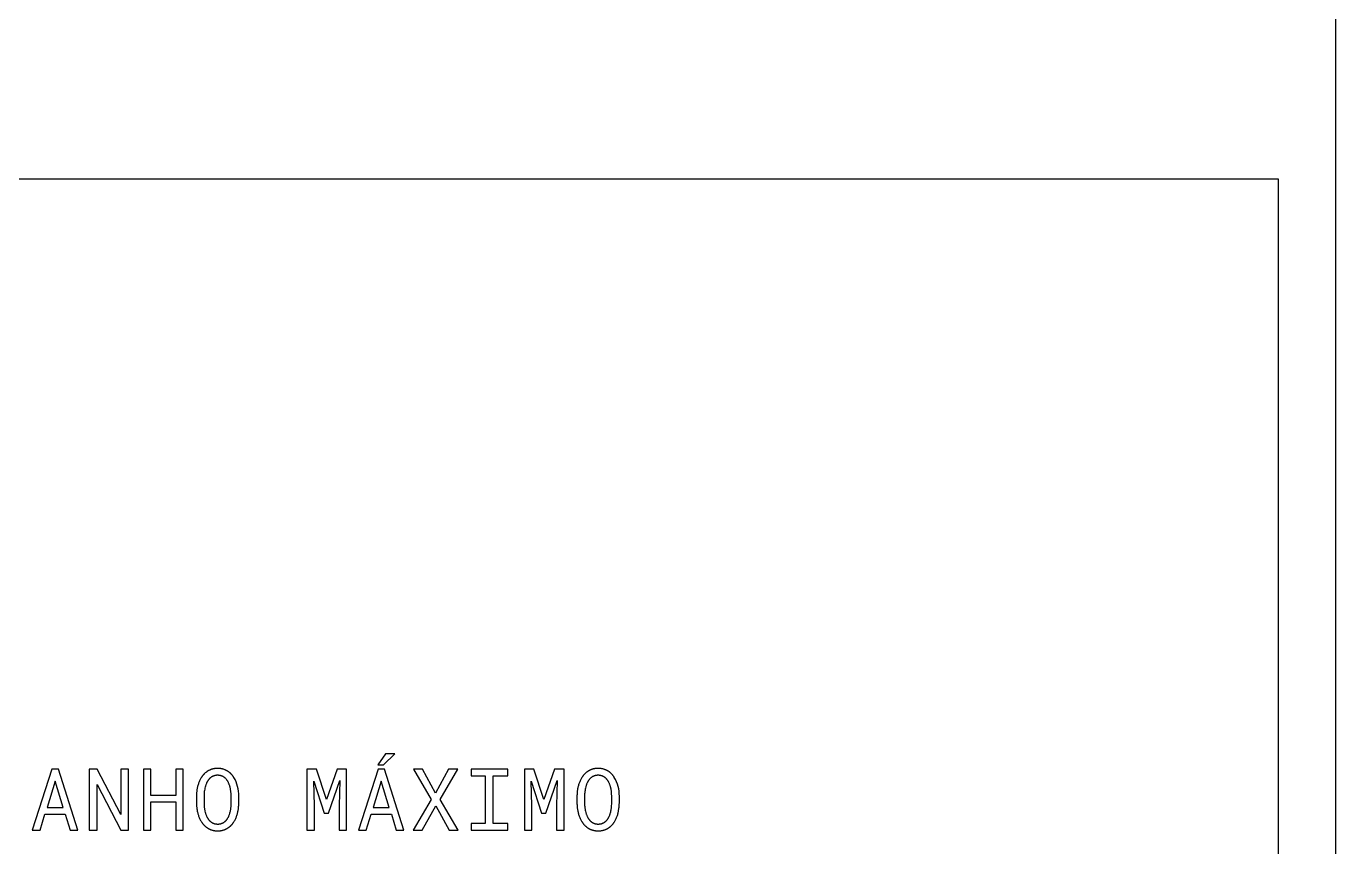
# Model space of a CAD drawing. Extents: x -150 to 1338, y -50 to 2906.
# Drawn here: x 476 to 1338, y 460 to 1000 of the extents above; entities that cross this region are included whole.
import ezdxf

# ---------------------------------------------------------------- set-up
doc = ezdxf.new("R2010")
doc.units = 0
doc.header["$MEASUREMENT"] = 0
doc.layers.get('0').update_dxf_attribs({"linetype": 'CONTINUOUS'})

msp = doc.modelspace()

# ---------------------------------------------------------------- linework, layer by layer
for p, q in [((1338, -10), (1338, 2865.77)), ((712.76, 521.54), (707.7, 514.24)), ((711.55, 514.24), (718.91, 521.54)), ((718.91, 521.54), (712.76, 521.54)), ((493.34, 511.43), (480.43, 471.43)), ((497.6, 511.43), (493.34, 511.43)), ((510.29, 471.43), (497.6, 511.43)), ((523.06, 511.43), (517.9, 511.43)), ((517.9, 511.43), (517.9, 471.43)), ((538.58, 481.6), (523.06, 511.43)), ((538.66, 511.43), (538.58, 481.6)), ((543.8, 511.43), (538.66, 511.43)), ((543.8, 471.43), (543.8, 511.43)), ((558.38, 511.43), (553.6, 511.43)), ((553.6, 511.43), (553.6, 471.43)), ((558.38, 494.24), (558.38, 511.43)), ((579.59, 511.43), (574.79, 511.43)), ((574.79, 511.43), (574.79, 494.24)), ((579.59, 471.43), (579.59, 511.43)), ((667.38, 511.43), (661.09, 511.43)), ((661.09, 511.43), (661.09, 471.43)), ((673.89, 491.43), (667.38, 511.43)), ((680.92, 511.43), (673.89, 491.43)), ((687.24, 511.43), (680.92, 511.43)), ((687.24, 471.43), (687.24, 511.43)), ((707.92, 511.43), (695.01, 471.43)), ((707.7, 514.24), (711.55, 514.24)), ((712.18, 511.43), (707.92, 511.43)), ((724.87, 471.43), (712.18, 511.43)), ((737.2, 511.43), (731.24, 511.43)), ((731.24, 511.43), (742.86, 491.6)), ((745.72, 495.75), (737.2, 511.43)), ((754.35, 511.43), (745.72, 495.75)), ((748.71, 491.6), (760.34, 511.43)), ((760.34, 511.43), (754.35, 511.43)), ((769.09, 511.43), (769.09, 507.01)), ((793.27, 511.43), (769.09, 511.43)), ((793.27, 507.01), (793.27, 511.43)), ((810.43, 511.43), (804.14, 511.43)), ((804.14, 511.43), (804.14, 471.43)), ((816.95, 491.43), (810.43, 511.43)), ((823.98, 511.43), (816.95, 491.43)), ((830.3, 511.43), (823.98, 511.43)), ((830.3, 471.43), (830.3, 511.43)), ((495.46, 503.58), (490.1, 486.21)), ((500.73, 486.21), (495.46, 503.58)), ((523.03, 471.43), (523.12, 501.32)), ((523.12, 501.32), (538.64, 471.43)), ((666.03, 487.4), (665.62, 503.52)), ((665.62, 503.52), (672.41, 482.56)), ((675.32, 482.56), (682.71, 504.1)), ((682.71, 504.1), (682.3, 487.4)), ((710.04, 503.58), (704.68, 486.21)), ((715.31, 486.21), (710.04, 503.58)), ((769.09, 507.01), (778.46, 507.01)), ((778.46, 507.01), (778.46, 475.83)), ((783.68, 475.83), (783.68, 507.01)), ((783.68, 507.01), (793.27, 507.01)), ((809.09, 487.4), (808.68, 503.52)), ((808.68, 503.52), (815.46, 482.56)), ((818.37, 482.56), (825.76, 504.1)), ((825.76, 504.1), (825.35, 487.4)), ((574.79, 494.24), (558.38, 494.24)), ((588.41, 493.69), (588.41, 489.13)), ((593.41, 493.74), (593.41, 489.13)), ((611.26, 489.13), (611.26, 493.74)), ((616.29, 489.13), (616.29, 493.69)), ((742.86, 491.6), (730.94, 471.43)), ((760.61, 471.43), (748.71, 491.6)), ((838.75, 493.69), (838.75, 489.13)), ((843.75, 493.74), (843.75, 489.13)), ((861.61, 489.13), (861.61, 493.74)), ((866.64, 489.13), (866.64, 493.69)), ((490.1, 486.21), (500.73, 486.21)), ((558.38, 471.43), (558.38, 489.92)), ((558.38, 489.92), (574.79, 489.92)), ((574.79, 489.92), (574.79, 471.43)), ((666.03, 471.43), (666.03, 487.4)), ((672.41, 482.56), (675.32, 482.56)), ((682.3, 487.4), (682.3, 471.43)), ((704.68, 486.21), (715.31, 486.21)), ((736.96, 471.43), (745.83, 487.42)), ((745.83, 487.42), (754.68, 471.43)), ((809.09, 471.43), (809.09, 487.4)), ((815.46, 482.56), (818.37, 482.56)), ((825.35, 487.4), (825.35, 471.43)), ((485.51, 471.43), (488.73, 481.79)), ((488.73, 481.79), (502.08, 481.79)), ((502.08, 481.79), (505.24, 471.43)), ((700.09, 471.43), (703.31, 481.79)), ((703.31, 481.79), (716.66, 481.79)), ((716.66, 481.79), (719.82, 471.43)), ((778.46, 475.83), (769.09, 475.83)), ((769.09, 475.83), (769.09, 471.43)), ((793.27, 475.83), (783.68, 475.83)), ((793.27, 471.43), (793.27, 475.83)), ((480.43, 471.43), (485.51, 471.43)), ((505.24, 471.43), (510.29, 471.43)), ((517.9, 471.43), (523.03, 471.43)), ((538.64, 471.43), (543.8, 471.43)), ((553.6, 471.43), (558.38, 471.43)), ((574.79, 471.43), (579.59, 471.43)), ((661.09, 471.43), (666.03, 471.43)), ((682.3, 471.43), (687.24, 471.43)), ((695.01, 471.43), (700.09, 471.43)), ((719.82, 471.43), (724.87, 471.43)), ((730.94, 471.43), (736.96, 471.43)), ((754.68, 471.43), (760.61, 471.43)), ((769.09, 471.43), (793.27, 471.43)), ((804.14, 471.43), (809.09, 471.43)), ((825.35, 471.43), (830.3, 471.43))]:
    msp.add_line(p, q)
msp.add_lwpolyline([(-100, 900), (1300, 900), (1300, 0), (-100, 0)], close=True)
for points in [[(612.99, 506.05), (612.86, 506.27), (612.71, 506.49), (612.57, 506.7), (612.42, 506.91), (612.26, 507.12), (612.11, 507.32), (611.95, 507.52), (611.79, 507.72), (611.62, 507.91), (611.45, 508.1), (611.28, 508.28), (611.1, 508.47), (610.92, 508.64), (610.73, 508.82), (610.55, 508.99), (610.36, 509.15), (610.16, 509.32), (609.97, 509.47), (609.76, 509.63), (609.56, 509.78), (609.35, 509.92), (609.14, 510.06), (608.92, 510.2), (608.7, 510.33), (608.48, 510.45), (608.25, 510.58), (608.02, 510.69), (607.79, 510.81), (607.55, 510.92), (607.31, 511.02), (607.06, 511.12), (606.56, 511.31), (606.3, 511.39), (606.04, 511.48), (605.78, 511.55), (605.51, 511.62), (605.24, 511.68), (604.97, 511.74), (604.69, 511.79), (604.41, 511.84), (604.12, 511.88), (603.83, 511.91), (603.54, 511.94), (603.25, 511.96), (602.95, 511.97), (602.64, 511.98), (602.34, 511.98), (602.03, 511.98), (601.72, 511.97), (601.42, 511.96), (601.13, 511.94), (600.84, 511.91), (600.55, 511.88), (600.26, 511.84), (599.98, 511.79), (599.7, 511.74), (599.43, 511.68), (599.16, 511.62), (598.89, 511.55), (598.63, 511.48), (598.37, 511.39), (598.11, 511.31), (597.86, 511.21), (597.61, 511.12), (597.37, 511.02), (597.13, 510.91), (596.9, 510.81), (596.66, 510.69), (596.44, 510.57), (596.21, 510.45), (595.99, 510.32), (595.77, 510.19), (595.56, 510.05), (595.35, 509.91), (595.14, 509.76), (594.93, 509.61), (594.73, 509.45), (594.53, 509.29), (594.15, 508.96), (593.96, 508.79), (593.78, 508.62), (593.6, 508.44), (593.42, 508.26), (593.24, 508.07), (593.07, 507.88), (592.91, 507.69), (592.74, 507.5), (592.58, 507.3), (592.42, 507.09), (592.26, 506.89), (592.11, 506.68), (591.96, 506.46), (591.82, 506.24), (591.68, 506.02), (591.41, 505.58), (591.15, 505.13), (590.9, 504.66), (590.67, 504.2), (590.44, 503.72), (590.23, 503.23), (590.03, 502.73), (589.84, 502.23), (589.66, 501.72), (589.5, 501.2), (589.35, 500.68), (589.21, 500.16), (589.08, 499.63), (588.96, 499.09), (588.86, 498.55), (588.76, 498), (588.62, 496.92), (588.51, 495.84), (588.44, 494.76), (588.42, 494.22), (588.41, 493.69)], [(863.34, 506.05), (863.2, 506.27), (863.06, 506.49), (862.91, 506.7), (862.76, 506.91), (862.61, 507.12), (862.45, 507.32), (862.29, 507.52), (862.13, 507.72), (861.97, 507.91), (861.8, 508.1), (861.62, 508.28), (861.45, 508.47), (861.26, 508.64), (861.08, 508.82), (860.89, 508.99), (860.7, 509.15), (860.51, 509.32), (860.31, 509.47), (860.11, 509.63), (859.9, 509.78), (859.7, 509.92), (859.48, 510.06), (859.27, 510.2), (859.05, 510.33), (858.82, 510.45), (858.6, 510.58), (858.37, 510.69), (858.13, 510.81), (857.89, 510.92), (857.65, 511.02), (857.41, 511.12), (856.91, 511.31), (856.65, 511.39), (856.39, 511.48), (856.13, 511.55), (855.86, 511.62), (855.59, 511.68), (855.32, 511.74), (855.04, 511.79), (854.76, 511.84), (854.47, 511.88), (854.18, 511.91), (853.89, 511.94), (853.59, 511.96), (853.29, 511.97), (852.99, 511.98), (852.68, 511.98), (852.37, 511.98), (852.07, 511.97), (851.77, 511.96), (851.47, 511.94), (851.18, 511.91), (850.89, 511.88), (850.61, 511.84), (850.33, 511.79), (850.05, 511.74), (849.77, 511.68), (849.5, 511.62), (849.24, 511.55), (848.97, 511.48), (848.71, 511.39), (848.46, 511.31), (848.2, 511.21), (847.96, 511.12), (847.72, 511.02), (847.48, 510.91), (847.24, 510.81), (847.01, 510.69), (846.78, 510.57), (846.56, 510.45), (846.34, 510.32), (846.12, 510.19), (845.9, 510.05), (845.69, 509.91), (845.48, 509.76), (845.28, 509.61), (845.08, 509.45), (844.88, 509.29), (844.5, 508.96), (844.31, 508.79), (844.12, 508.62), (843.94, 508.44), (843.77, 508.26), (843.59, 508.07), (843.42, 507.88), (843.25, 507.69), (843.09, 507.5), (842.92, 507.3), (842.77, 507.09), (842.61, 506.89), (842.46, 506.68), (842.31, 506.46), (842.16, 506.24), (842.02, 506.02), (841.75, 505.58), (841.49, 505.13), (841.25, 504.66), (841.01, 504.2), (840.79, 503.72), (840.57, 503.23), (840.37, 502.73), (840.18, 502.23), (840.01, 501.72), (839.85, 501.2), (839.7, 500.68), (839.56, 500.16), (839.43, 499.63), (839.31, 499.09), (839.2, 498.55), (839.11, 498), (838.96, 496.92), (838.86, 495.84), (838.79, 494.76), (838.76, 494.22), (838.75, 493.69)], [(610.49, 499.79), (610.39, 500.17), (610.29, 500.54), (610.17, 500.92), (610.04, 501.28), (609.91, 501.64), (609.76, 502), (609.61, 502.35), (609.45, 502.7), (609.28, 503.04), (609.19, 503.21), (609.1, 503.38), (609.01, 503.54), (608.91, 503.7), (608.81, 503.86), (608.71, 504.01), (608.6, 504.16), (608.5, 504.31), (608.39, 504.46), (608.28, 504.6), (608.16, 504.74), (608.04, 504.88), (607.92, 505.01), (607.68, 505.27), (607.55, 505.4), (607.42, 505.53), (607.29, 505.65), (607.15, 505.77), (607.01, 505.88), (606.87, 505.99), (606.72, 506.1), (606.58, 506.2), (606.43, 506.3), (606.27, 506.4), (606.12, 506.49), (605.96, 506.58), (605.8, 506.66), (605.63, 506.74), (605.47, 506.82), (605.3, 506.9), (605.12, 506.97), (604.95, 507.03), (604.77, 507.1), (604.58, 507.15), (604.4, 507.2), (604.21, 507.25), (604.01, 507.29), (603.81, 507.33), (603.61, 507.36), (603.41, 507.39), (603.2, 507.41), (602.99, 507.43), (602.77, 507.44), (602.56, 507.45), (602.34, 507.45), (602.12, 507.45), (601.9, 507.44), (601.69, 507.43), (601.48, 507.41), (601.28, 507.39), (601.07, 507.36), (600.88, 507.33), (600.68, 507.29), (600.49, 507.25), (600.3, 507.2), (600.11, 507.15), (599.93, 507.1), (599.75, 507.03), (599.57, 506.97), (599.4, 506.9), (599.23, 506.82), (599.06, 506.74), (598.9, 506.65), (598.74, 506.57), (598.58, 506.48), (598.42, 506.38), (598.27, 506.28), (598.12, 506.18), (597.97, 506.08), (597.83, 505.97), (597.69, 505.86), (597.55, 505.74), (597.41, 505.62), (597.28, 505.5), (597.15, 505.38), (597.02, 505.25), (596.77, 504.98), (596.65, 504.85), (596.54, 504.71), (596.42, 504.57), (596.31, 504.43), (596.2, 504.28), (596.09, 504.13), (595.99, 503.98), (595.89, 503.83), (595.79, 503.67), (595.69, 503.51), (595.6, 503.35), (595.51, 503.18), (595.42, 503.02), (595.33, 502.84), (595.09, 502.32), (594.93, 501.97), (594.79, 501.62), (594.65, 501.26), (594.52, 500.89), (594.4, 500.52), (594.28, 500.14), (594.18, 499.76), (594, 499), (593.84, 498.23), (593.71, 497.46), (593.6, 496.68), (593.53, 495.92), (593.47, 495.18), (593.43, 494.45), (593.41, 493.74)], [(860.84, 499.79), (860.74, 500.17), (860.63, 500.54), (860.51, 500.92), (860.39, 501.28), (860.25, 501.64), (860.11, 502), (859.96, 502.35), (859.8, 502.7), (859.63, 503.04), (859.54, 503.21), (859.45, 503.38), (859.35, 503.54), (859.26, 503.7), (859.16, 503.86), (859.05, 504.01), (858.95, 504.16), (858.84, 504.31), (858.73, 504.46), (858.62, 504.6), (858.51, 504.74), (858.39, 504.88), (858.27, 505.01), (858.02, 505.27), (857.9, 505.4), (857.76, 505.53), (857.63, 505.65), (857.5, 505.77), (857.36, 505.88), (857.21, 505.99), (857.07, 506.1), (856.92, 506.2), (856.77, 506.3), (856.62, 506.4), (856.46, 506.49), (856.31, 506.58), (856.14, 506.66), (855.98, 506.74), (855.81, 506.82), (855.64, 506.9), (855.47, 506.97), (855.29, 507.03), (855.11, 507.1), (854.93, 507.15), (854.74, 507.2), (854.55, 507.25), (854.36, 507.29), (854.16, 507.33), (853.96, 507.36), (853.75, 507.39), (853.55, 507.41), (853.34, 507.43), (853.12, 507.44), (852.9, 507.45), (852.68, 507.45), (852.46, 507.45), (852.25, 507.44), (852.04, 507.43), (851.83, 507.41), (851.62, 507.39), (851.42, 507.36), (851.22, 507.33), (851.03, 507.29), (850.83, 507.25), (850.64, 507.2), (850.46, 507.15), (850.28, 507.1), (850.1, 507.03), (849.92, 506.97), (849.75, 506.9), (849.58, 506.82), (849.41, 506.74), (849.25, 506.65), (849.08, 506.57), (848.93, 506.48), (848.77, 506.38), (848.62, 506.28), (848.47, 506.18), (848.32, 506.08), (848.18, 505.97), (848.03, 505.86), (847.89, 505.74), (847.76, 505.62), (847.63, 505.5), (847.49, 505.38), (847.37, 505.25), (847.12, 504.98), (847, 504.85), (846.88, 504.71), (846.77, 504.57), (846.66, 504.43), (846.55, 504.28), (846.44, 504.13), (846.34, 503.98), (846.23, 503.83), (846.13, 503.67), (846.04, 503.51), (845.94, 503.35), (845.85, 503.18), (845.76, 503.02), (845.68, 502.84), (845.43, 502.32), (845.28, 501.97), (845.13, 501.62), (845, 501.26), (844.87, 500.89), (844.74, 500.52), (844.63, 500.14), (844.52, 499.76), (844.34, 499), (844.19, 498.23), (844.05, 497.46), (843.95, 496.68), (843.87, 495.92), (843.81, 495.18), (843.78, 494.45), (843.75, 493.74)], [(588.41, 489.13), (588.42, 488.59), (588.44, 488.05), (588.47, 487.52), (588.52, 486.98), (588.57, 486.44), (588.63, 485.9), (588.71, 485.36), (588.79, 484.81), (588.89, 484.27), (588.99, 483.74), (589.11, 483.2), (589.24, 482.68), (589.38, 482.15), (589.53, 481.63), (589.69, 481.12), (589.86, 480.61), (590.05, 480.11), (590.26, 479.61), (590.47, 479.12), (590.7, 478.64), (590.94, 478.17), (591.19, 477.7), (591.46, 477.24), (591.73, 476.79), (591.87, 476.57), (592.02, 476.36), (592.17, 476.15), (592.32, 475.94), (592.47, 475.74), (592.63, 475.53), (592.8, 475.34), (592.96, 475.14), (593.13, 474.95), (593.3, 474.77), (593.47, 474.58), (593.65, 474.4), (593.83, 474.22), (594.02, 474.05), (594.2, 473.88), (594.4, 473.71), (594.59, 473.55), (594.79, 473.39), (594.99, 473.24), (595.19, 473.09), (595.4, 472.94), (595.61, 472.8), (595.83, 472.67), (596.04, 472.53), (596.27, 472.4), (596.49, 472.28), (596.72, 472.16), (596.95, 472.05), (597.19, 471.93), (597.42, 471.83), (597.67, 471.72), (597.91, 471.63), (598.16, 471.54), (598.42, 471.45), (598.68, 471.37), (598.94, 471.3), (599.21, 471.24), (599.48, 471.17), (599.76, 471.12), (600.03, 471.07), (600.32, 471.03), (600.6, 470.99), (600.89, 470.96), (601.18, 470.93), (601.48, 470.91), (601.78, 470.9), (602.08, 470.89), (602.39, 470.88), (602.7, 470.89), (603, 470.9), (603.3, 470.91), (603.6, 470.93), (603.89, 470.96), (604.17, 470.99), (604.46, 471.03), (604.74, 471.07), (605.02, 471.12), (605.29, 471.17), (605.56, 471.24), (605.82, 471.3), (606.08, 471.37), (606.34, 471.45), (606.59, 471.54), (606.84, 471.63), (607.09, 471.72), (607.33, 471.83), (607.58, 471.93), (607.81, 472.05), (608.05, 472.16), (608.28, 472.28), (608.51, 472.4), (608.73, 472.53), (608.95, 472.67), (609.17, 472.8), (609.38, 472.94), (609.59, 473.09), (609.79, 473.24), (609.99, 473.39), (610.19, 473.55), (610.38, 473.71), (610.58, 473.88), (610.76, 474.05), (610.95, 474.22), (611.13, 474.4), (611.3, 474.58), (611.48, 474.77), (611.65, 474.95), (611.81, 475.14), (611.98, 475.34), (612.14, 475.53), (612.29, 475.74), (612.45, 475.94), (612.59, 476.15), (612.74, 476.36), (612.88, 476.57), (613.02, 476.79), (613.3, 477.24), (613.56, 477.69), (613.81, 478.15), (614.05, 478.62), (614.27, 479.1), (614.48, 479.58), (614.68, 480.08), (614.86, 480.58), (615.04, 481.09), (615.2, 481.61), (615.34, 482.13), (615.48, 482.65), (615.61, 483.18), (615.72, 483.71), (615.82, 484.25), (615.99, 485.33), (616.06, 485.88), (616.13, 486.43), (616.18, 486.97), (616.22, 487.51), (616.26, 488.05), (616.28, 488.59), (616.29, 489.13)], [(593.41, 489.13), (593.43, 488.42), (593.47, 487.68), (593.53, 486.93), (593.6, 486.16), (593.65, 485.77), (593.71, 485.38), (593.77, 484.99), (593.85, 484.6), (594.01, 483.83), (594.2, 483.05), (594.31, 482.68), (594.42, 482.31), (594.55, 481.94), (594.68, 481.57), (594.81, 481.21), (594.96, 480.85), (595.11, 480.49), (595.27, 480.14), (595.36, 479.97), (595.44, 479.8), (595.53, 479.63), (595.63, 479.46), (595.72, 479.3), (595.82, 479.14), (595.91, 478.98), (596.02, 478.82), (596.12, 478.67), (596.23, 478.52), (596.34, 478.37), (596.45, 478.23), (596.56, 478.08), (596.68, 477.94), (596.8, 477.81), (596.92, 477.67), (597.05, 477.54), (597.18, 477.42), (597.31, 477.29), (597.44, 477.17), (597.58, 477.06), (597.72, 476.95), (597.86, 476.84), (598, 476.73), (598.15, 476.63), (598.3, 476.53), (598.45, 476.43), (598.61, 476.34), (598.77, 476.25), (598.93, 476.16), (599.09, 476.08), (599.26, 475.99), (599.43, 475.92), (599.6, 475.85), (599.78, 475.78), (599.96, 475.72), (600.14, 475.66), (600.33, 475.61), (600.52, 475.56), (600.71, 475.52), (600.91, 475.48), (601.11, 475.45), (601.32, 475.42), (601.52, 475.4), (601.74, 475.38), (601.95, 475.37), (602.17, 475.37), (602.39, 475.36), (602.61, 475.37), (602.83, 475.37), (603.04, 475.38), (603.26, 475.4), (603.46, 475.42), (603.67, 475.45), (603.87, 475.48), (604.07, 475.52), (604.26, 475.56), (604.45, 475.61), (604.64, 475.66), (604.82, 475.72), (605, 475.78), (605.18, 475.85), (605.35, 475.92), (605.52, 475.99), (605.69, 476.08), (605.86, 476.16), (606.02, 476.25), (606.18, 476.34), (606.34, 476.43), (606.49, 476.53), (606.65, 476.63), (606.79, 476.73), (606.94, 476.84), (607.08, 476.95), (607.22, 477.06), (607.35, 477.17), (607.48, 477.29), (607.61, 477.42), (607.74, 477.54), (607.86, 477.67), (607.98, 477.81), (608.1, 477.94), (608.22, 478.08), (608.33, 478.22), (608.44, 478.37), (608.55, 478.52), (608.65, 478.67), (608.76, 478.82), (608.86, 478.97), (608.95, 479.13), (609.05, 479.29), (609.14, 479.45), (609.23, 479.61), (609.31, 479.78), (609.4, 479.94), (609.64, 480.47), (609.79, 480.82), (609.93, 481.18), (610.07, 481.54), (610.19, 481.91), (610.31, 482.28), (610.42, 482.65), (610.62, 483.41), (610.71, 483.8), (610.79, 484.19), (610.87, 484.57), (610.93, 484.96), (610.99, 485.35), (611.03, 485.74), (611.15, 486.91), (611.2, 487.66), (611.24, 488.4), (611.26, 489.13)], [(838.75, 489.13), (838.76, 488.59), (838.79, 488.05), (838.82, 487.52), (838.86, 486.98), (838.92, 486.44), (838.98, 485.9), (839.05, 485.36), (839.14, 484.81), (839.23, 484.27), (839.34, 483.74), (839.46, 483.2), (839.58, 482.68), (839.72, 482.15), (839.87, 481.63), (840.04, 481.12), (840.21, 480.61), (840.4, 480.11), (840.6, 479.61), (840.82, 479.12), (841.05, 478.64), (841.29, 478.17), (841.54, 477.7), (841.8, 477.24), (842.08, 476.79), (842.22, 476.57), (842.36, 476.36), (842.51, 476.15), (842.67, 475.94), (842.82, 475.74), (842.98, 475.53), (843.14, 475.34), (843.31, 475.14), (843.47, 474.95), (843.65, 474.77), (843.82, 474.58), (844, 474.4), (844.18, 474.22), (844.36, 474.05), (844.55, 473.88), (844.74, 473.71), (844.94, 473.55), (845.13, 473.39), (845.33, 473.24), (845.54, 473.09), (845.75, 472.94), (845.96, 472.8), (846.17, 472.67), (846.39, 472.53), (846.61, 472.4), (846.84, 472.28), (847.06, 472.16), (847.3, 472.05), (847.53, 471.93), (847.77, 471.83), (848.01, 471.72), (848.26, 471.63), (848.51, 471.54), (848.77, 471.45), (849.03, 471.37), (849.29, 471.3), (849.56, 471.24), (849.83, 471.17), (850.1, 471.12), (850.38, 471.07), (850.66, 471.03), (850.95, 470.99), (851.24, 470.96), (851.53, 470.93), (851.83, 470.91), (852.13, 470.9), (852.43, 470.89), (852.74, 470.88), (853.04, 470.89), (853.35, 470.9), (853.65, 470.91), (853.94, 470.93), (854.23, 470.96), (854.52, 470.99), (854.81, 471.03), (855.09, 471.07), (855.36, 471.12), (855.63, 471.17), (855.9, 471.24), (856.17, 471.3), (856.43, 471.37), (856.68, 471.45), (856.94, 471.54), (857.19, 471.63), (857.44, 471.72), (857.68, 471.83), (857.92, 471.93), (858.16, 472.05), (858.39, 472.16), (858.63, 472.28), (858.85, 472.4), (859.08, 472.53), (859.3, 472.67), (859.51, 472.8), (859.72, 472.94), (859.93, 473.09), (860.14, 473.24), (860.34, 473.39), (860.54, 473.55), (860.73, 473.71), (860.92, 473.88), (861.11, 474.05), (861.29, 474.22), (861.47, 474.4), (861.65, 474.58), (861.82, 474.77), (861.99, 474.95), (862.16, 475.14), (862.32, 475.34), (862.48, 475.53), (862.64, 475.74), (862.79, 475.94), (862.94, 476.15), (863.09, 476.36), (863.23, 476.57), (863.37, 476.79), (863.64, 477.24), (863.91, 477.69), (864.15, 478.15), (864.39, 478.62), (864.62, 479.1), (864.83, 479.58), (865.02, 480.08), (865.21, 480.58), (865.38, 481.09), (865.54, 481.61), (865.69, 482.13), (865.83, 482.65), (865.95, 483.18), (866.06, 483.71), (866.16, 484.25), (866.34, 485.33), (866.41, 485.88), (866.47, 486.43), (866.53, 486.97), (866.57, 487.51), (866.6, 488.05), (866.63, 488.59), (866.64, 489.13)], [(843.75, 489.13), (843.78, 488.42), (843.81, 487.68), (843.87, 486.93), (843.95, 486.16), (844, 485.77), (844.05, 485.38), (844.12, 484.99), (844.19, 484.6), (844.36, 483.83), (844.55, 483.05), (844.66, 482.68), (844.77, 482.31), (844.89, 481.94), (845.02, 481.57), (845.16, 481.21), (845.31, 480.85), (845.46, 480.49), (845.62, 480.14), (845.7, 479.97), (845.79, 479.8), (845.88, 479.63), (845.97, 479.46), (846.07, 479.3), (846.16, 479.14), (846.26, 478.98), (846.36, 478.82), (846.47, 478.67), (846.57, 478.52), (846.68, 478.37), (846.8, 478.23), (846.91, 478.08), (847.03, 477.94), (847.15, 477.81), (847.27, 477.67), (847.39, 477.54), (847.52, 477.42), (847.65, 477.29), (847.79, 477.17), (847.92, 477.06), (848.06, 476.95), (848.2, 476.84), (848.35, 476.73), (848.49, 476.63), (848.65, 476.53), (848.8, 476.43), (848.95, 476.34), (849.11, 476.25), (849.27, 476.16), (849.44, 476.08), (849.6, 475.99), (849.77, 475.92), (849.95, 475.85), (850.12, 475.78), (850.3, 475.72), (850.49, 475.66), (850.68, 475.61), (850.87, 475.56), (851.06, 475.52), (851.26, 475.48), (851.46, 475.45), (851.66, 475.42), (851.87, 475.4), (852.08, 475.38), (852.3, 475.37), (852.51, 475.37), (852.74, 475.36), (852.96, 475.37), (853.18, 475.37), (853.39, 475.38), (853.6, 475.4), (853.81, 475.42), (854.01, 475.45), (854.21, 475.48), (854.41, 475.52), (854.61, 475.56), (854.8, 475.61), (854.98, 475.66), (855.17, 475.72), (855.35, 475.78), (855.52, 475.85), (855.7, 475.92), (855.87, 475.99), (856.04, 476.08), (856.21, 476.16), (856.37, 476.25), (856.53, 476.34), (856.69, 476.43), (856.84, 476.53), (856.99, 476.63), (857.14, 476.73), (857.28, 476.84), (857.42, 476.95), (857.56, 477.06), (857.7, 477.17), (857.83, 477.29), (857.96, 477.42), (858.08, 477.54), (858.2, 477.67), (858.33, 477.81), (858.44, 477.94), (858.56, 478.08), (858.68, 478.22), (858.79, 478.37), (858.89, 478.52), (859, 478.67), (859.1, 478.82), (859.2, 478.97), (859.3, 479.13), (859.39, 479.29), (859.49, 479.45), (859.57, 479.61), (859.66, 479.78), (859.74, 479.94), (859.98, 480.47), (860.14, 480.82), (860.28, 481.18), (860.41, 481.54), (860.54, 481.91), (860.66, 482.28), (860.77, 482.65), (860.97, 483.41), (861.06, 483.8), (861.14, 484.19), (861.21, 484.57), (861.28, 484.96), (861.33, 485.35), (861.38, 485.74), (861.49, 486.91), (861.55, 487.66), (861.59, 488.4), (861.61, 489.13)]]:
    msp.add_lwpolyline(points)
for centre, radius, start, end in [((585.95, 493.59), 25.32, 0.34197, 14.16442), ((592.72, 494.02), 23.58, 359.18657, 30.67627), ((836.29, 493.59), 25.32, 0.34197, 14.16442), ((843.06, 494.02), 23.58, 359.18657, 30.67627)]:
    msp.add_arc(centre, radius, start, end)

doc.saveas('drawing.dxf')
